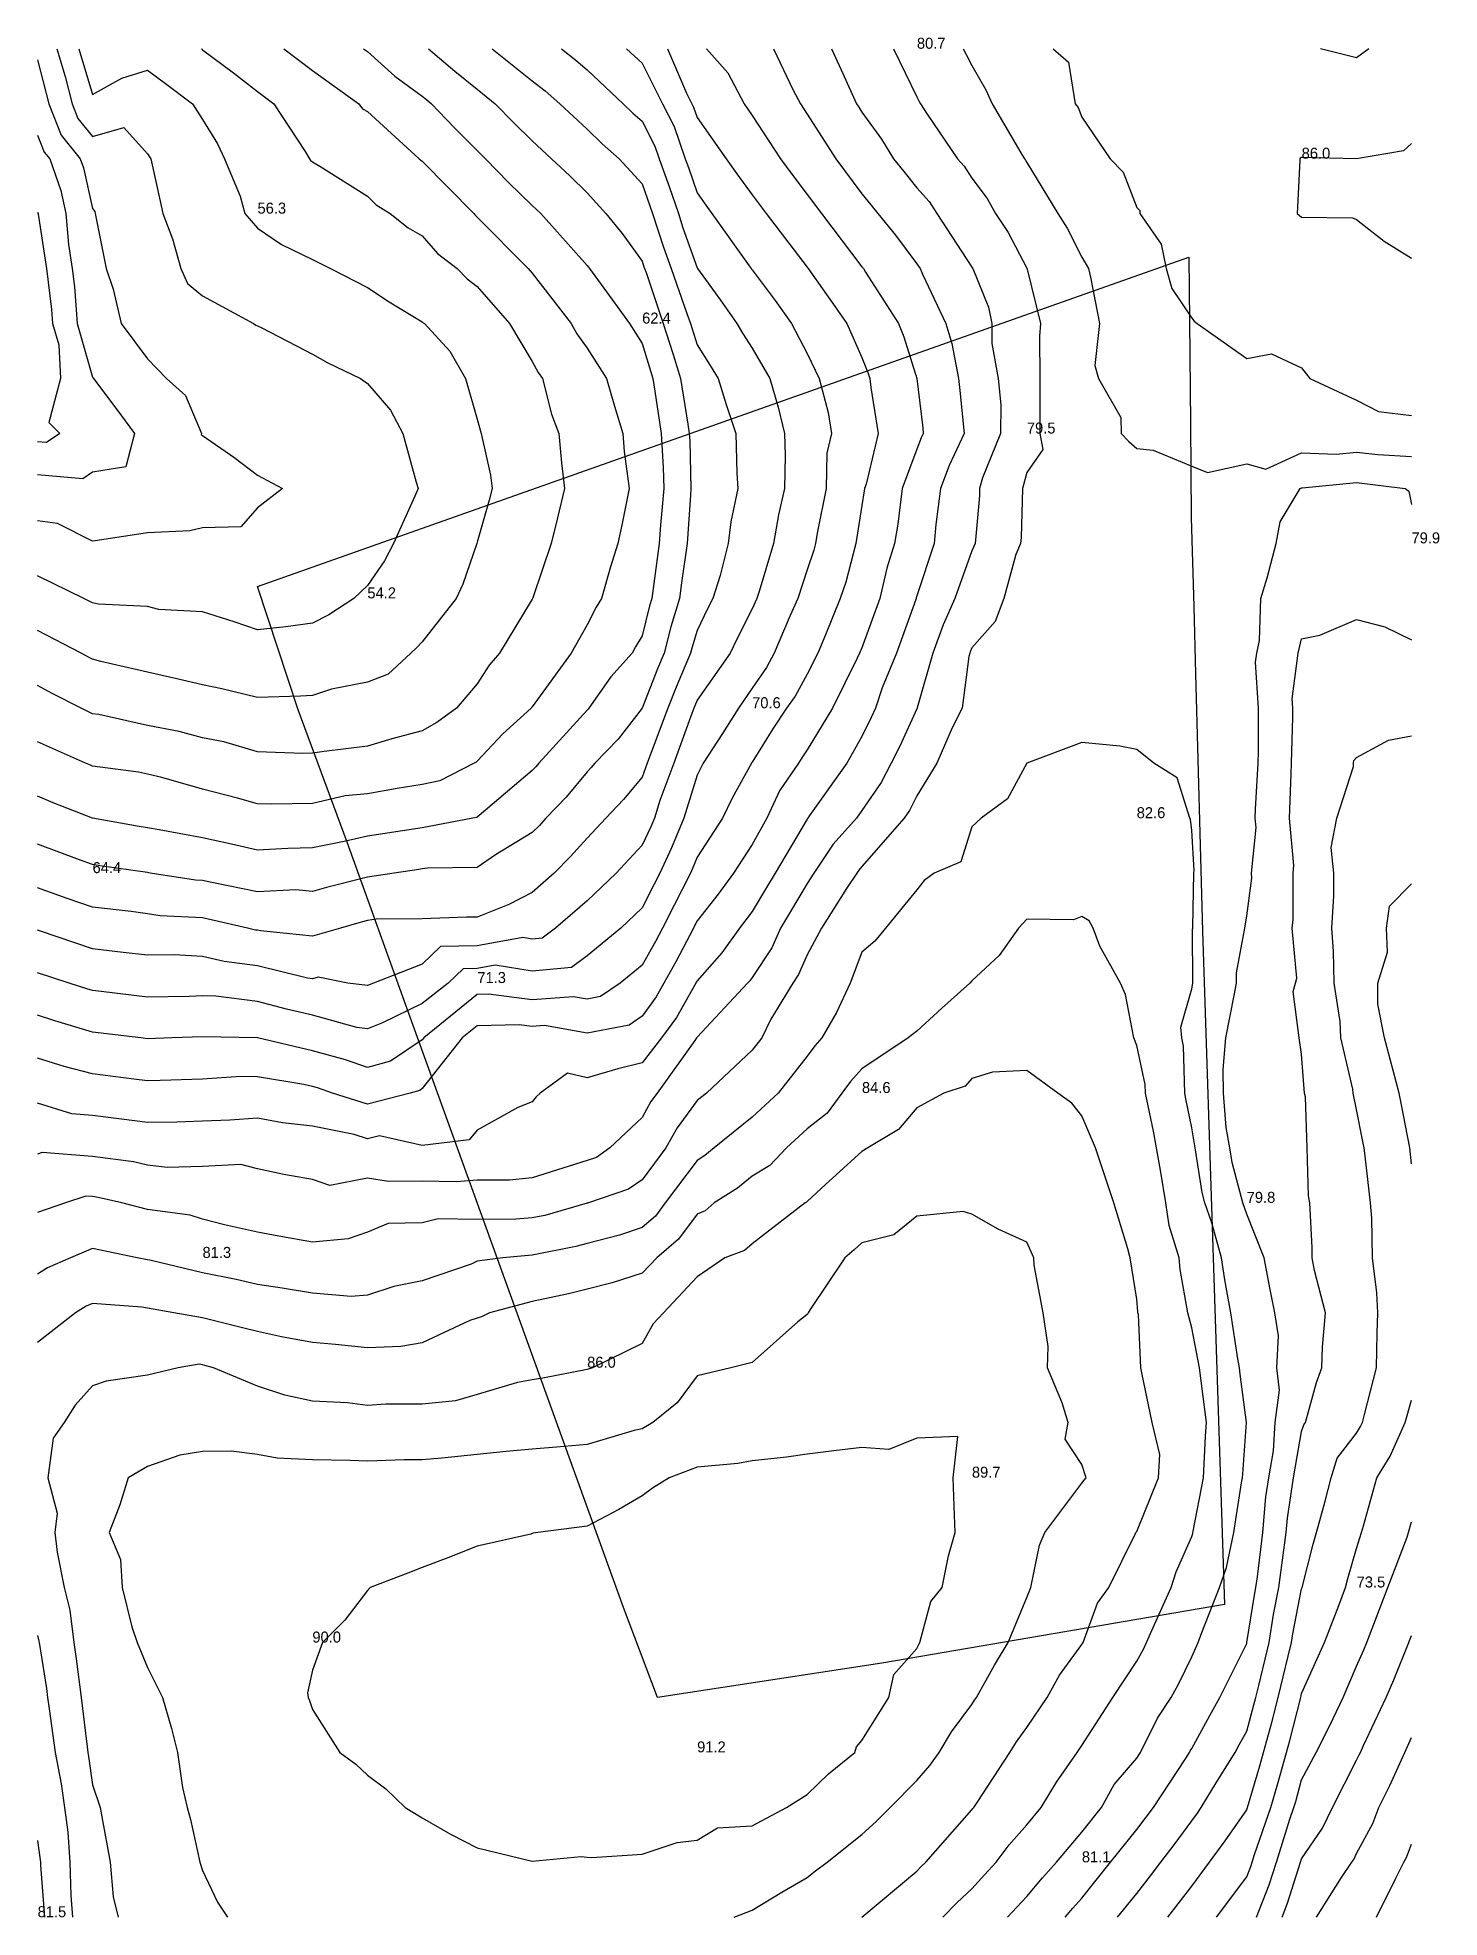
# Model space of a CAD drawing. Extents: x 0 to 128, y 0 to 171.
import ezdxf

# ---------------------------------------------------------------- set-up
doc = ezdxf.new("R2010")
doc.units = 0
for name, color, linetype in [('CONTOURS_MAJEURES', 3, 'CONTINUOUS'), ('CONTOURS_MINEURES', 8, 'CONTINUOUS'), ('PARCELLE', 4, 'CONTINUOUS'), ('POINTS_COTES', 7, 'CONTINUOUS')]:
    doc.layers.add(name, color=color, linetype=linetype)

msp = doc.modelspace()

# ---------------------------------------------------------------- linework, layer by layer
at = {"layer": 'CONTOURS_MAJEURES'}
for points in [[(22.385, 170.004), (24.996, 168.036), (29.231, 164.996), (29.552, 164.551), (29.998, 164.293), (34.715, 160), (34.858, 159.858), (35, 159.77), (39.68, 155.004), (39.83, 154.832), (40.002, 154.696), (44.641, 149.996), (45.004, 149.577), (48.539, 145), (49.05, 144.053), (49.996, 142.751), (51.743, 140.003), (52.487, 137.489), (53.242, 134.996), (53.364, 133.363), (53.818, 129.999), (53.19, 126.809), (52.772, 125.003), (52.13, 122.867), (51.29, 119.996), (50.806, 119.187), (49.996, 117.604), (48.531, 114.999), (45.004, 110.127), (44.946, 110.061), (44.909, 110.003), (42.338, 107.665), (40.002, 105.182), (39.895, 105.103), (39.708, 104.995), (36.601, 103.396), (35, 103.077), (32.702, 102.7), (29.998, 102.222), (27.965, 102.03), (24.996, 101.331), (21.269, 101.265), (20.004, 101.313), (18.173, 101.828), (15.002, 102.654), (11.309, 103.688), (10, 104.001), (9.184, 104.18), (4.998, 104.735), (4.811, 104.808), (4.358, 104.995), (-0.004, 106.931)], [(53.585, 170.004), (54.998, 168.679), (56.852, 164.996), (57.918, 162.917), (58.922, 160), (59.204, 159.205), (60, 156.886), (60.782, 155.784), (61.349, 155.004), (64.744, 150.255), (64.929, 149.996), (64.96, 149.954), (65.002, 149.893), (67.104, 147.099), (68.59, 145), (70.004, 142.283), (71.101, 140.003), (71.92, 136.918), (72.232, 134.996), (71.795, 133.204), (71.727, 129.999), (70.924, 125.923), (70.772, 125.003), (70.614, 124.392), (70.004, 122.586), (69.165, 119.996), (68.452, 118.445), (67.019, 114.999), (66.305, 113.698), (65.002, 111.837), (63.752, 110.003), (62.309, 107.692), (60.549, 104.995), (60.354, 104.641), (60, 103.918), (58.783, 99.999), (57.684, 97.316), (56.6, 95.002), (56.065, 93.934), (54.998, 91.856), (53.065, 89.995), (49.996, 87.473), (48.581, 86.415), (45.004, 86.068), (41.619, 86.614), (40.002, 86.32), (38.701, 86.299), (37.356, 84.999), (35, 83.137), (31.368, 81.371), (29.998, 80.848), (29.033, 80.966), (24.996, 82.069), (22.631, 82.632), (20.004, 83.311), (16.2, 83.802), (15.002, 83.824), (13.785, 83.783), (10, 83.726), (5.774, 84.223), (4.998, 84.317), (4.474, 84.476), (2.854, 84.999), (-0.004, 85.932)], [(77.872, 170.004), (79.998, 165.638), (80.211, 165.21), (80.325, 164.996), (80.942, 164.054), (83.697, 160), (84.311, 159.311), (85, 158.239), (86.382, 156.384), (87.148, 155.004), (88.297, 153.297), (90.002, 150.043), (90.021, 150.014), (90.03, 149.996), (90.035, 149.963), (91.247, 145), (91.15, 143.854), (91.185, 140.003), (91.167, 136.162), (91.173, 134.996), (91.46, 133.54), (90.002, 131.457), (89.594, 129.999), (89.472, 125.533), (89.424, 125.003), (88.995, 123.994), (87.907, 119.996), (87.12, 117.879), (85, 115.487), (84.853, 115.146), (84.8, 114.999), (84.718, 114.718), (84.102, 110.003), (83.211, 108.211), (81.819, 104.995), (79.998, 102.028), (79.309, 100.687), (78.829, 99.999), (74.996, 95.599), (74.715, 95.283), (74.528, 95.002), (73.587, 93.589), (71.317, 89.995), (70.004, 87.557), (69.226, 85.777), (68.708, 84.999), (66.704, 81.702), (65.876, 80.002), (65.002, 78.908), (60.846, 74.995), (60, 74.317), (58.174, 71.823), (57.166, 69.998), (54.998, 67.104), (53.762, 66.237), (50.111, 65.002), (50.025, 64.973), (49.996, 64.965), (46.139, 63.864), (45.004, 63.639), (43.511, 63.507), (40.002, 63.481), (36.44, 63.56), (35, 63.181), (31.877, 63.121), (29.998, 62.331), (28.264, 61.73), (24.996, 61.429), (21.959, 61.956), (20.004, 62.32), (16.989, 63.013), (15.002, 63.526), (13.873, 63.871), (10, 64.385), (7.671, 65.002), (5.498, 65.502), (4.998, 65.569), (4.382, 65.617), (2.536, 65.002), (-0.004, 64.112)], [(-0.004, 162.145), (0.6, 160.604), (1.096, 160), (2.098, 157.104), (2.566, 155.004), (2.801, 152.196), (3.144, 149.996), (3.348, 148.348), (3.594, 145), (4.998, 140.12), (5.089, 140.003), (7.196, 137.196), (8.825, 134.996), (8.023, 131.974), (4.998, 131.49), (4.109, 130.887), (-0.004, 131.245)], [(93.499, 0.004), (94.189, 0.819), (95.005, 1.728), (97.617, 5.001), (99.996, 7.981), (100.87, 9.124), (101.51, 9.997), (104.421, 14.427), (104.797, 15.005), (104.864, 15.139), (104.998, 15.343), (106.652, 18.349), (107.561, 20.001), (110, 24.914), (110.021, 24.998), (110.708, 29.297), (110.846, 30.005), (110.979, 30.983), (111.466, 35.001), (111.749, 38.251), (112.008, 39.998), (112.447, 42.447), (112.579, 45.005), (112.972, 47.973), (112.735, 50.002), (112.899, 52.897), (112.553, 54.998), (112.125, 57.12), (111.586, 59.994), (110, 63.98), (109.655, 65.002), (108.668, 68.668), (108.459, 69.998), (108.136, 71.86), (107.904, 74.995), (107.851, 77.146), (108.11, 80.002), (108.872, 83.872), (109.084, 84.999), (109.08, 85.918), (109.834, 89.995), (110, 91.126), (110.455, 94.547), (110.453, 95.002), (110.86, 99.14), (110.782, 99.999), (110.807, 100.805), (111.061, 104.995), (111.088, 106.084), (111.076, 110.003), (110.801, 114.2), (110.91, 114.999), (111.177, 116.175), (111.287, 119.996), (111.876, 121.873), (112.67, 125.003), (113.045, 126.958), (114.864, 129.999), (115.003, 130.063), (115.064, 130.061), (120.005, 130.539), (124.429, 129.999), (124.739, 129.742), (124.996, 128.53)], [(60, 7.022), (61.867, 8.132), (65.002, 8.319), (68.129, 9.997), (70.004, 11.163), (71.953, 13.05), (74.36, 15.005), (74.497, 15.504), (74.996, 16.07), (77.446, 20.001), (77.896, 22.1), (79.998, 24.462), (80.273, 24.998), (81.267, 28.735), (82.302, 30.005), (82.868, 32.872), (83.488, 35.001), (83.414, 36.586), (83.294, 39.998), (83.733, 43.737), (79.998, 43.593), (77.452, 42.547), (74.996, 42.733), (72.453, 42.454), (70.004, 42.132), (68.133, 41.871), (65.002, 41.52), (63.7, 41.301), (60, 40.939), (57.448, 39.998), (55.943, 39.054), (54.998, 38.355), (52.885, 37.112), (49.996, 35.593), (45.504, 35.001), (45.069, 34.936), (45.004, 34.917), (44.869, 34.866), (40.002, 33.752), (37.314, 32.69), (35, 31.84), (33.695, 31.308), (30.261, 30.005), (29.998, 29.741), (27.952, 27.046), (25.905, 24.998), (24.996, 22.499), (24.562, 20.436), (24.626, 20.001), (24.726, 19.731), (24.996, 18.891), (27.497, 15.005), (28.937, 13.943), (29.998, 12.943), (31.694, 11.695), (33.448, 9.997), (35, 9.04), (37.569, 7.567), (40.002, 6.326), (44.869, 5.136), (45.004, 5.099), (49.461, 5.536), (49.996, 5.462), (50.431, 5.435), (54.998, 5.744), (58.181, 6.818), (60, 7.022)], [(113.219, 0.004), (113.723, 1.283), (114.903, 5.001), (115.003, 5.318), (116.898, 8.104), (117.81, 9.997), (120.005, 14.301), (120.241, 14.768), (120.348, 15.005), (120.633, 15.634), (122.686, 20.001), (123.387, 21.612), (124.748, 24.998), (124.816, 25.178), (124.996, 25.636)]]:
    msp.add_lwpolyline(points, dxfattribs=at)
at = {"layer": 'CONTOURS_MINEURES'}
for points in [[(1.756, 170.004), (2.504, 167.493), (3.135, 164.996), (3.659, 163.659), (4.998, 162.032), (7.843, 162.842), (10, 160.45), (10.302, 160), (11.133, 156.135), (11.376, 155.004), (12.279, 152.722), (13.025, 149.996), (13.64, 148.636), (15.002, 147.523), (19.634, 145), (19.852, 144.847), (20.004, 144.783), (20.388, 144.615), (24.996, 142.204), (26.408, 141.414), (29.361, 140.003), (29.998, 139.554), (32.112, 137.112), (33.227, 134.996), (34.437, 130.562), (34.619, 129.999), (34.307, 129.308), (32.392, 125.003), (31.572, 123.428), (29.998, 121.162), (28.765, 119.996), (26.491, 118.502), (24.996, 117.736), (22.577, 117.421), (20.004, 117.134), (17.87, 117.863), (15.002, 118.778), (11.018, 118.979), (10, 119.268), (5.528, 119.466), (4.998, 119.584), (4.189, 119.996), (-0.004, 122.063)], [(3.757, 170.004), (4.998, 165.837), (7.66, 167.339), (10, 168.046), (11.748, 166.746), (14.099, 164.996), (15.002, 163.569), (16.366, 161.363), (17.016, 160), (18.413, 156.593), (18.837, 155.004), (20.004, 153.668), (22.188, 152.187), (24.996, 150.838), (25.548, 150.549), (26.636, 149.996), (29.998, 148.275), (31.978, 146.978), (35, 145.162), (35.08, 145.079), (35.187, 145), (37.501, 142.502), (38.933, 140.003), (40.002, 136.314), (40.367, 134.996), (41.2, 131.196), (41.354, 129.999), (41.084, 128.919), (40.002, 125.125), (39.966, 125.003), (38.698, 121.301), (38.072, 119.996), (35, 116.059), (34.485, 115.514), (33.939, 114.999), (31.901, 113.098), (29.998, 112.366), (26.747, 111.752), (24.996, 111.175), (23.904, 111.096), (20.004, 110.991), (16.756, 111.755), (15.002, 112.122), (12.671, 112.67), (10, 113.299), (5.741, 114.256), (4.998, 114.452), (4.635, 114.636), (3.96, 114.999), (-0.004, 117.087)], [(14.889, 170.004), (14.954, 169.956), (15.002, 169.92), (17.806, 167.803), (20.004, 166.122), (21.483, 164.996), (24.345, 160.652), (24.74, 160), (24.827, 159.832), (24.996, 159.72), (25.663, 159.334), (29.998, 156.588), (30.791, 155.796), (32.073, 155.004), (33.714, 153.717), (35, 152.979), (36.392, 151.39), (38.165, 149.996), (39.066, 149.061), (40.002, 148.365), (42.925, 145), (45.004, 141.552), (45.547, 140.547), (45.942, 140.003), (46.765, 136.762), (47.417, 134.996), (47.664, 132.334), (47.948, 129.999), (47.311, 127.312), (46.731, 125.003), (45.052, 120.043), (45.036, 119.996), (45.004, 119.935), (42.032, 114.999), (41.084, 113.919), (40.002, 112.229), (38.095, 110.003), (36.309, 108.693), (35, 107.938), (32.234, 107.233), (29.998, 106.558), (26.057, 106.058), (24.996, 105.903), (24.113, 105.88), (20.004, 106.041), (16.939, 106.934), (15.002, 107.319), (12.876, 107.875), (10, 108.426), (5.575, 109.425), (4.998, 109.502), (3.968, 110.003), (1.333, 111.338), (-0.004, 112.057)], [(22.385, 170.004), (24.996, 168.036), (29.231, 164.996), (29.552, 164.551), (29.998, 164.293), (34.715, 160), (34.858, 159.858), (35, 159.77), (39.68, 155.004), (39.83, 154.832), (40.002, 154.696), (44.641, 149.996), (45.004, 149.577), (48.539, 145), (49.05, 144.053), (49.996, 142.751), (51.743, 140.003), (52.487, 137.489), (53.242, 134.996), (53.364, 133.363), (53.818, 129.999), (53.19, 126.809), (52.772, 125.003), (52.13, 122.867), (51.29, 119.996), (50.806, 119.187), (49.996, 117.604), (48.531, 114.999), (45.004, 110.127), (44.946, 110.061), (44.909, 110.003), (42.338, 107.665), (40.002, 105.182), (39.895, 105.103), (39.708, 104.995), (36.601, 103.396), (35, 103.077), (32.702, 102.7), (29.998, 102.222), (27.965, 102.03), (24.996, 101.331), (21.269, 101.265), (20.004, 101.313), (18.173, 101.828), (15.002, 102.654), (11.309, 103.688), (10, 104.001), (9.184, 104.18), (4.998, 104.735), (4.811, 104.808), (4.358, 104.995), (-0.004, 106.931)], [(29.646, 170.004), (29.998, 169.742), (32.506, 167.507), (35, 165.691), (35.376, 165.373), (35.839, 164.996), (37.865, 162.861), (40.002, 160.739), (40.369, 160.366), (40.742, 160), (42.848, 157.846), (45.004, 155.743), (45.385, 155.384), (45.77, 155.004), (49.996, 150.271), (50.118, 150.119), (50.208, 149.996), (52.229, 147.231), (53.84, 145), (54.998, 143.183), (55.966, 140.003), (56.155, 138.845), (56.717, 134.996), (56.907, 131.906), (56.959, 129.999), (56.67, 126.673), (56.556, 125.003), (56.359, 123.64), (55.886, 119.996), (55.68, 119.315), (54.998, 116.585), (54.404, 115.592), (54.101, 114.999), (52.148, 112.85), (50.142, 110.003), (50.078, 109.921), (49.996, 109.836), (45.587, 104.995), (45.322, 104.678), (45.004, 104.346), (40.743, 100.739), (40.002, 100.1), (39.936, 100.066), (39.602, 99.999), (35, 99.135), (31.415, 98.583), (29.998, 98.377), (27.875, 97.878), (24.996, 97.288), (22.748, 97.253), (20.004, 97.086), (17.643, 97.64), (15.002, 98.207), (11.054, 98.946), (10, 99.122), (9.232, 99.232), (4.998, 99.999), (1.408, 101.409), (-0.004, 101.993)], [(35.565, 170.004), (37.968, 167.967), (40.002, 166.313), (41.631, 164.996), (43.303, 163.297), (45.004, 161.627), (46.762, 160), (48.428, 158.431), (49.996, 156.881), (51.709, 155.004), (53.178, 153.181), (54.998, 150.686), (55.167, 150.165), (55.226, 149.996), (55.351, 149.643), (56.92, 145), (57.815, 142.186), (58.479, 140.003), (59.159, 135.838), (59.282, 134.996), (59.324, 134.32), (59.442, 129.999), (59.388, 129.388), (59.088, 125.003), (58.573, 121.425), (58.387, 119.996), (57.6, 117.397), (57.001, 114.999), (56.407, 113.592), (54.998, 110.003), (52.804, 107.192), (50.691, 104.995), (50.375, 104.617), (49.996, 104.208), (48.079, 101.917), (46.246, 99.999), (45.657, 99.346), (45.004, 98.686), (41.67, 96.668), (40.002, 95.527), (35.463, 95.465), (35, 95.378), (34.674, 95.328), (32.435, 95.002), (29.998, 94.628), (26.29, 93.707), (24.996, 93.327), (23.48, 93.482), (20.004, 93.298), (15.862, 94.142), (15.002, 94.336), (14.371, 94.37), (10.244, 95.002), (10, 95.043), (5.659, 95.663), (4.998, 95.783), (3.796, 96.203), (-0.004, 97.632)], [(41.347, 170.004), (45.004, 167.089), (46.179, 166.175), (47.515, 164.996), (49.996, 162.693), (51.351, 161.354), (52.919, 160), (54.998, 157.702), (55.706, 155.711), (55.949, 155.004), (56.94, 151.941), (57.625, 149.996), (59.07, 145.928), (59.384, 145), (60, 143.063), (61.173, 141.175), (61.909, 140.003), (62.648, 137.647), (63.514, 134.996), (63.62, 131.38), (63.692, 129.999), (63.053, 126.95), (62.821, 125.003), (62.089, 122.087), (61.432, 119.996), (60.957, 119.039), (60, 117.064), (59.52, 115.479), (59.4, 114.999), (58.094, 111.907), (57.346, 110.003), (55.734, 105.732), (55.469, 104.995), (54.998, 103.746), (53.292, 101.703), (51.71, 99.999), (49.996, 98.174), (48.493, 96.507), (47.007, 95.002), (45.004, 93.251), (42.868, 92.134), (40.002, 90.992), (39.02, 90.979), (35, 90.83), (30.812, 90.81), (29.998, 90.685), (29.446, 90.548), (27.566, 89.995), (24.996, 89.276), (20.262, 89.737), (20.004, 89.802), (19.832, 89.823), (19.095, 89.995), (15.002, 90.918), (11.133, 91.129), (10, 91.303), (8.497, 91.499), (4.998, 91.899), (2.695, 92.697), (-0.004, 93.659)], [(47.66, 170.004), (48.975, 168.98), (49.996, 168.08), (53.284, 164.996), (54.146, 164.145), (54.998, 163.409), (56.154, 161.154), (56.551, 160), (57.455, 157.458), (58.298, 155.004), (58.714, 153.716), (60, 150.064), (60.049, 149.996), (62.126, 147.123), (63.607, 145), (64.141, 144.14), (65.002, 142.771), (66.603, 140.003), (67.383, 137.38), (67.961, 134.996), (68.012, 133.006), (67.939, 129.999), (67.396, 127.608), (66.953, 125.003), (65.638, 120.632), (65.432, 119.996), (65.002, 119.061), (63.654, 116.346), (63.001, 114.999), (60, 110.741), (59.781, 110.222), (59.695, 110.003), (59.509, 109.511), (57.886, 104.995), (56.607, 101.606), (56.108, 99.999), (55.786, 99.212), (54.998, 97.53), (52.623, 95.002), (49.996, 92.472), (47.126, 89.995), (45.912, 89.087), (45.004, 88.999), (44.145, 89.137), (40.002, 88.385), (36.667, 88.33), (35, 86.717), (30.565, 84.999), (29.998, 84.782), (28.223, 84.999), (25.537, 85.539), (24.996, 85.387), (24.565, 85.429), (20.004, 86.578), (16.966, 86.96), (15.002, 87.417), (12.435, 87.562), (10, 87.525), (7.788, 87.786), (4.998, 88.102), (0.256, 89.735), (-0.004, 89.82)], [(53.585, 170.004), (54.998, 168.679), (56.852, 164.996), (57.918, 162.917), (58.922, 160), (59.204, 159.205), (60, 156.886), (60.782, 155.784), (61.349, 155.004), (64.744, 150.255), (64.929, 149.996), (64.96, 149.954), (65.002, 149.893), (67.104, 147.099), (68.59, 145), (70.004, 142.283), (71.101, 140.003), (71.92, 136.918), (72.232, 134.996), (71.795, 133.204), (71.727, 129.999), (70.924, 125.923), (70.772, 125.003), (70.614, 124.392), (70.004, 122.586), (69.165, 119.996), (68.452, 118.445), (67.019, 114.999), (66.305, 113.698), (65.002, 111.837), (63.752, 110.003), (62.309, 107.692), (60.549, 104.995), (60.354, 104.641), (60, 103.918), (58.783, 99.999), (57.684, 97.316), (56.6, 95.002), (56.065, 93.934), (54.998, 91.856), (53.065, 89.995), (49.996, 87.473), (48.581, 86.415), (45.004, 86.068), (41.619, 86.614), (40.002, 86.32), (38.701, 86.299), (37.356, 84.999), (35, 83.137), (31.368, 81.371), (29.998, 80.848), (29.033, 80.966), (24.996, 82.069), (22.631, 82.632), (20.004, 83.311), (16.2, 83.802), (15.002, 83.824), (13.785, 83.783), (10, 83.726), (5.774, 84.223), (4.998, 84.317), (4.474, 84.476), (2.854, 84.999), (-0.004, 85.932)], [(57.314, 170.004), (59.032, 165.966), (59.52, 164.996), (59.683, 164.679), (60, 163.756), (62.647, 160), (63.624, 158.623), (65.002, 156.725), (65.735, 155.736), (66.284, 155.004), (70.004, 150.128), (70.105, 149.996), (72.125, 147.122), (73.635, 145), (74.996, 141.899), (75.535, 140.542), (75.704, 140.003), (75.813, 139.185), (76.476, 134.996), (75.379, 130.382), (75.236, 129.999), (75.209, 129.787), (74.996, 128.445), (74.429, 125.003), (73.516, 121.48), (73.015, 119.996), (71.69, 116.686), (70.991, 114.999), (70.004, 113.089), (68.91, 111.096), (68.145, 110.003), (66.876, 108.127), (65.002, 105.099), (64.963, 105.035), (64.937, 104.995), (63.189, 101.811), (62.301, 99.999), (60, 96.439), (59.583, 95.42), (59.387, 95.002), (57.921, 92.076), (56.853, 89.995), (56.221, 88.774), (54.998, 86.613), (52.991, 84.999), (51.22, 83.776), (49.996, 83.545), (48.758, 83.759), (45.004, 83.458), (41.011, 83.991), (40.002, 83.971), (35.14, 80.002), (35, 79.825), (32.092, 77.906), (29.998, 77.319), (28.005, 78.007), (24.996, 78.823), (20.004, 80.002), (15.002, 80.095), (12.223, 80.002), (10, 79.926), (9.375, 80.002), (4.998, 80.532), (1.566, 81.571), (-0.004, 82.078)], [(60.845, 170.004), (62.81, 167.809), (64.273, 164.996), (65.002, 163.928), (67.578, 160), (68.61, 158.607), (70.004, 156.747), (71.309, 155.004), (74.996, 150.161), (75.07, 150.071), (75.126, 149.996), (75.317, 149.676), (78.331, 145), (78.805, 143.808), (79.998, 140.003), (80.524, 135.522), (80.577, 134.996), (80.391, 134.604), (79.998, 133.575), (78.662, 129.999), (78.25, 126.75), (77.973, 125.003), (77.262, 122.734), (76.619, 119.996), (74.996, 115.503), (74.787, 114.999), (74.564, 114.566), (72.321, 110.003), (70.004, 106.206), (69.516, 105.484), (69.214, 104.995), (67.503, 102.497), (66.341, 99.999), (65.002, 97.617), (63.321, 95.002), (61.908, 93.093), (60, 90.663), (59.777, 90.218), (59.663, 89.995), (58.073, 86.923), (56.984, 84.999), (56.267, 83.731), (54.998, 81.983), (53.826, 81.173), (49.996, 80.451), (46.124, 81.123), (45.004, 81.033), (43.813, 81.192), (40.002, 81.116), (38.638, 80.002), (35, 75.394), (34.76, 75.235), (33.902, 74.995), (29.998, 73.983), (26.828, 74.995), (25.465, 75.465), (24.996, 75.592), (24.216, 75.777), (20.004, 76.476), (18.498, 76.502), (15.002, 76.261), (11.147, 76.143), (10, 76.103), (8.739, 76.258), (4.998, 76.727), (2.406, 77.408), (-0.004, 78.174)], [(66.939, 170.004), (68.754, 166.248), (69.392, 164.996), (70.004, 164.052), (71.601, 161.598), (72.614, 160), (74.996, 156.805), (75.797, 155.804), (76.437, 155.004), (78.048, 153.051), (79.998, 150.448), (80.308, 149.996), (80.506, 149.489), (82.623, 145), (83.174, 143.176), (83.788, 140.003), (83.915, 138.917), (84.31, 134.996), (82.923, 132.074), (82.132, 129.999), (81.706, 126.709), (81.567, 125.003), (79.998, 120.221), (79.944, 120.049), (79.932, 119.996), (79.894, 119.892), (78.126, 114.999), (76.84, 111.845), (76.242, 110.003), (75.849, 109.149), (74.996, 107.421), (73.621, 104.995), (70.235, 100.23), (70.071, 99.999), (70.04, 99.964), (70.004, 99.911), (67.097, 95.002), (66.318, 93.685), (65.002, 91.52), (64.354, 90.644), (63.845, 89.995), (62.24, 87.757), (60, 85.216), (59.926, 85.073), (59.884, 84.999), (58.12, 81.88), (56.756, 80.002), (54.998, 77.745), (52.8, 77.195), (49.996, 76.374), (48.193, 76.803), (45.727, 74.995), (45.366, 74.633), (45.004, 74.187), (43.694, 73.686), (40.002, 71.612), (39.274, 70.726), (35, 70.234), (31.109, 71.109), (29.998, 70.821), (28.788, 71.207), (24.996, 71.978), (22.284, 72.28), (20.004, 72.704), (17.476, 72.524), (15.002, 72.42), (12.65, 72.347), (10, 72.297), (7.632, 72.63), (4.998, 72.955), (3.105, 73.104), (-0.004, 74.082)], [(72.217, 170.004), (73.098, 168.1), (74.51, 164.996), (74.701, 164.702), (74.996, 164.237), (76.787, 161.789), (77.878, 160), (78.819, 158.823), (79.998, 157.349), (81.104, 156.109), (81.815, 155.004), (85, 150.117), (85.049, 150.045), (85.075, 149.996), (86.497, 146.495), (86.81, 145), (86.825, 143.177), (87.396, 140.003), (87.622, 137.62), (87.614, 134.996), (85.974, 130.972), (85.701, 129.999), (85.682, 129.318), (85.29, 125.003), (85, 124.322), (83.438, 119.996), (82.401, 117.595), (81.454, 114.999), (80.022, 110.026), (80.019, 110.003), (79.998, 109.962), (78.434, 106.561), (77.661, 104.995), (76.757, 103.236), (74.996, 100.713), (74.488, 99.999), (72.377, 97.624), (70.628, 95.002), (70.004, 94.065), (68.493, 91.508), (67.573, 89.995), (66.791, 88.208), (65.002, 85.517), (64.786, 85.215), (64.595, 84.999), (60, 80.079), (59.972, 80.03), (59.952, 80.002), (59.783, 79.785), (56.362, 74.995), (55.786, 74.208), (54.998, 72.782), (52.074, 69.998), (50.854, 69.141), (49.996, 68.851), (48.351, 68.351), (45.004, 67.282), (42.927, 67.077), (40.002, 67.056), (38.092, 66.91), (35, 66.969), (31.928, 66.93), (29.998, 67.239), (26.571, 66.575), (24.996, 67.112), (22.405, 67.595), (20.004, 68.091), (18.482, 68.478), (15.002, 68.302), (11.772, 68.228), (10, 68.432), (8.725, 68.725), (4.998, 69.23), (0.412, 69.582), (-0.004, 69.443)], [(77.872, 170.004), (79.998, 165.638), (80.211, 165.21), (80.325, 164.996), (80.942, 164.054), (83.697, 160), (84.311, 159.311), (85, 158.239), (86.382, 156.384), (87.148, 155.004), (88.297, 153.297), (90.002, 150.043), (90.021, 150.014), (90.03, 149.996), (90.035, 149.963), (91.247, 145), (91.15, 143.854), (91.185, 140.003), (91.167, 136.162), (91.173, 134.996), (91.46, 133.54), (90.002, 131.457), (89.594, 129.999), (89.472, 125.533), (89.424, 125.003), (88.995, 123.994), (87.907, 119.996), (87.12, 117.879), (85, 115.487), (84.853, 115.146), (84.8, 114.999), (84.718, 114.718), (84.102, 110.003), (83.211, 108.211), (81.819, 104.995), (79.998, 102.028), (79.309, 100.687), (78.829, 99.999), (74.996, 95.599), (74.715, 95.283), (74.528, 95.002), (73.587, 93.589), (71.317, 89.995), (70.004, 87.557), (69.226, 85.777), (68.708, 84.999), (66.704, 81.702), (65.876, 80.002), (65.002, 78.908), (60.846, 74.995), (60, 74.317), (58.174, 71.823), (57.166, 69.998), (54.998, 67.104), (53.762, 66.237), (50.111, 65.002), (50.025, 64.973), (49.996, 64.965), (46.139, 63.864), (45.004, 63.639), (43.511, 63.507), (40.002, 63.481), (36.44, 63.56), (35, 63.181), (31.877, 63.121), (29.998, 62.331), (28.264, 61.73), (24.996, 61.429), (21.959, 61.956), (20.004, 62.32), (16.989, 63.013), (15.002, 63.526), (13.873, 63.871), (10, 64.385), (7.671, 65.002), (5.498, 65.502), (4.998, 65.569), (4.382, 65.617), (2.536, 65.002), (-0.004, 64.112)], [(84.204, 170.004), (84.468, 169.471), (85, 168.477), (86.256, 166.254), (86.852, 164.996), (89.455, 160.546), (89.789, 160), (89.88, 159.878), (90.002, 159.657), (92.831, 155.004), (93.672, 153.67), (95.005, 151.03), (95.613, 149.996), (95.782, 149.218), (96.614, 145), (96.188, 141.188), (96.511, 140.003), (98.554, 136.442), (98.585, 134.996), (99.267, 134.266), (99.996, 133.643), (101.508, 133.485), (104.998, 132.025), (106.441, 131.441), (110, 132.237), (111.745, 131.742), (115.003, 133.225), (118.133, 133.126), (120.005, 133.307), (121.926, 133.073), (124.996, 132.891)], [(92.384, 170.004), (93.791, 168.789), (94.406, 164.996), (94.666, 164.659), (95.005, 163.79), (97.588, 160), (98.778, 158.781), (99.996, 155.547), (100.28, 155.287), (100.294, 155.004), (102.215, 152.218), (102.667, 149.996), (103.188, 148.188), (104.998, 145.491), (105.219, 145.22), (105.498, 145), (110, 141.826), (112.248, 142.248), (115.003, 140.96), (115.419, 140.42), (115.753, 140.003), (120.005, 138.024), (121.991, 136.989), (124.996, 136.646)], [(121.12, 170.004), (120.005, 169.191), (116.727, 170.004)], [(-0.004, 168.994), (1.007, 164.996), (2.13, 162.132), (3.883, 160), (4.169, 159.172), (4.998, 155.458), (5.199, 155.204), (5.237, 155.004), (5.299, 154.702), (6.233, 149.996), (6.862, 148.134), (7.586, 145), (10, 141.778), (11.712, 140.003), (13.442, 138.441), (14.911, 134.996), (14.877, 134.871), (15.002, 134.831), (17.86, 132.855), (20.004, 131.205), (22.283, 129.999), (20.004, 128.221), (18.496, 126.51), (15.002, 126.425), (13.85, 126.154), (10, 125.968), (5.242, 125.247), (4.998, 125.2), (1.795, 126.8), (-0.004, 127.062)], [(-0.004, 162.145), (0.6, 160.604), (1.096, 160), (2.098, 157.104), (2.566, 155.004), (2.801, 152.196), (3.144, 149.996), (3.348, 148.348), (3.594, 145), (4.998, 140.12), (5.089, 140.003), (7.196, 137.196), (8.825, 134.996), (8.023, 131.974), (4.998, 131.49), (4.109, 130.887), (-0.004, 131.245)], [(124.996, 161.37), (124.283, 160.714), (120.005, 160), (115.099, 160.096), (115.003, 160.103), (114.908, 160.094), (114.844, 160), (114.827, 159.825), (114.586, 155.004), (115.003, 154.691), (119.634, 154.633), (120.005, 154.457), (122.5, 152.5), (124.996, 150.965)], [(-0.004, 155.124), (0.027, 155.035), (0.034, 155.004), (0.037, 154.962), (0.812, 149.996), (1.272, 146.275), (1.366, 145), (1.918, 143.079), (2.065, 140.003), (1.008, 136.01), (2.029, 134.996), (0.818, 134.174), (-0.004, 134.246)], [(93.499, 0.004), (94.189, 0.819), (95.005, 1.728), (97.617, 5.001), (99.996, 7.981), (100.87, 9.124), (101.51, 9.997), (104.421, 14.427), (104.797, 15.005), (104.864, 15.139), (104.998, 15.343), (106.652, 18.349), (107.561, 20.001), (110, 24.914), (110.021, 24.998), (110.708, 29.297), (110.846, 30.005), (110.979, 30.983), (111.466, 35.001), (111.749, 38.251), (112.008, 39.998), (112.447, 42.447), (112.579, 45.005), (112.972, 47.973), (112.735, 50.002), (112.899, 52.897), (112.553, 54.998), (112.125, 57.12), (111.586, 59.994), (110, 63.98), (109.655, 65.002), (108.668, 68.668), (108.459, 69.998), (108.136, 71.86), (107.904, 74.995), (107.851, 77.146), (108.11, 80.002), (108.872, 83.872), (109.084, 84.999), (109.08, 85.918), (109.834, 89.995), (110, 91.126), (110.455, 94.547), (110.453, 95.002), (110.86, 99.14), (110.782, 99.999), (110.807, 100.805), (111.061, 104.995), (111.088, 106.084), (111.076, 110.003), (110.801, 114.2), (110.91, 114.999), (111.177, 116.175), (111.287, 119.996), (111.876, 121.873), (112.67, 125.003), (113.045, 126.958), (114.864, 129.999), (115.003, 130.063), (115.064, 130.061), (120.005, 130.539), (124.429, 129.999), (124.739, 129.742), (124.996, 128.53)], [(98.263, 0.004), (99.996, 2.17), (101.237, 3.761), (102.185, 5.001), (103.403, 6.595), (104.998, 8.771), (105.516, 9.48), (105.875, 9.997), (107.227, 12.229), (108.946, 15.005), (109.32, 15.684), (110, 16.921), (110.666, 19.336), (110.837, 20.001), (111.097, 21.097), (112.046, 24.998), (112.453, 27.549), (112.935, 30.005), (113.396, 33.396), (113.59, 35.001), (113.703, 36.299), (114.251, 39.998), (115.003, 44.192), (115.2, 44.807), (115.352, 45.005), (116.353, 48.652), (116.832, 50.002), (116.886, 51.883), (117.169, 54.998), (116.162, 58.836), (115.973, 59.994), (115.944, 60.937), (115.744, 65.002), (115.631, 65.63), (115.489, 69.998), (115.338, 74.66), (115.268, 74.995), (115.003, 78.529), (114.773, 80.002), (114.23, 84.227), (114.453, 84.999), (114.554, 85.446), (114.144, 89.995), (114.245, 90.754), (114.229, 95.002), (114.298, 95.706), (113.908, 99.999), (114.034, 104.028), (114.093, 104.995), (114.195, 109.194), (114.192, 110.003), (114.136, 110.869), (114.699, 114.999), (115.003, 116.332), (116.67, 116.665), (120.005, 118.069), (122.581, 117.417), (124.996, 116.238)], [(88.252, 0.004), (89.076, 0.93), (90.002, 1.901), (91.426, 3.579), (92.7, 5.001), (95.005, 7.732), (96.791, 9.997), (97.933, 12.067), (99.996, 14.49), (100.331, 15.005), (101.877, 18.122), (103.116, 20.001), (103.788, 21.21), (104.998, 23.688), (105.598, 24.998), (105.923, 25.924), (107.52, 30.005), (108.169, 31.834), (108.843, 35.001), (109.538, 39.536), (109.627, 39.998), (109.643, 40.355), (109.982, 45.005), (109.418, 49.42), (109.348, 50.002), (109.186, 50.816), (108.544, 54.998), (108.013, 58.009), (107.715, 59.994), (106.822, 63.176), (106.206, 65.002), (105.95, 65.952), (105.313, 69.998), (104.998, 71.815), (104.479, 74.476), (104.373, 74.995), (104.266, 79.269), (104.104, 80.002), (104.003, 80.997), (104.998, 84.467), (105.098, 84.999), (105.078, 89.915), (105.093, 89.995), (105.109, 90.106), (105.19, 95.002), (105.221, 95.225), (104.998, 98.889), (104.903, 99.904), (104.826, 99.999), (103.682, 103.68), (101.548, 104.995), (99.996, 106.247), (98.447, 106.549), (95.005, 106.873), (90.002, 104.995), (88.231, 101.768), (85.854, 99.999), (85, 99.204), (83.989, 96.013), (81.573, 95.002), (80.662, 94.337), (79.998, 93.482), (77.129, 89.995), (76.175, 88.817), (74.996, 87.8), (73.928, 84.999), (72.667, 82.334), (71.352, 80.002), (70.718, 79.287), (70.004, 78.358), (67.387, 74.995), (65.002, 72.792), (61.557, 69.998), (60.698, 69.302), (60, 68.858), (57.097, 65.002), (56.207, 63.792), (54.998, 62.752), (52.942, 62.053), (49.996, 61.31), (48.975, 61.019), (45.004, 60.233), (42.311, 59.994), (40.002, 59.692), (39.436, 59.429), (35, 57.915), (32.402, 57.399), (29.998, 56.611), (28.514, 56.48), (24.996, 56.787), (22.258, 57.254), (20.004, 57.56), (18.048, 58.04), (15.002, 58.649), (10.214, 59.781), (10, 59.818), (9.069, 59.994), (4.998, 60.854), (2.985, 59.994), (0.905, 59.086), (-0.004, 58.518)], [(102.813, 0.004), (103.77, 1.231), (104.998, 2.839), (106.615, 5.001), (108.042, 6.956), (110, 9.781), (110.074, 9.997), (111.21, 13.793), (111.543, 15.005), (112.29, 17.714), (112.879, 20.001), (113.772, 23.768), (114.071, 24.998), (114.199, 25.802), (115.003, 29.898), (115.042, 30.005), (116.053, 33.952), (116.365, 35.001), (117.135, 37.868), (117.674, 39.998), (118.241, 41.763), (120.005, 44.06), (120.366, 44.643), (120.531, 45.005), (120.733, 45.734), (121.803, 50.002), (121.867, 53.134), (121.92, 54.998), (121.83, 56.826), (121.459, 59.994), (121.38, 63.622), (121.268, 65.002), (120.767, 69.235), (120.691, 69.998), (120.581, 70.575), (120.005, 73.506), (119.695, 74.995), (119.67, 75.33), (118.576, 80.002), (118.498, 81.507), (117.952, 84.999), (117.904, 87.897), (117.753, 89.995), (117.934, 92.93), (117.927, 95.002), (117.679, 97.326), (118.19, 99.999), (119.715, 104.706), (119.734, 104.995), (119.748, 105.252), (120.005, 105.529), (122.913, 107.085), (124.996, 107.499)], [(124.996, 68.541), (124.851, 69.998), (124.071, 74.069), (123.889, 74.995), (123.069, 78.069), (122.553, 80.002), (121.939, 83.063), (121.929, 84.999), (122.803, 87.8), (122.717, 89.995), (123, 91.998), (124.996, 94.029)], [(82.356, 0.004), (83.648, 1.355), (85, 2.596), (86.133, 3.869), (87.214, 5.001), (88.401, 6.6), (90.002, 8.414), (91.311, 9.997), (92.711, 12.293), (94.578, 15.005), (95.005, 15.635), (97.836, 20.001), (99.996, 23.302), (100.601, 24.393), (100.897, 24.998), (101.621, 26.624), (103.143, 30.005), (103.572, 31.43), (104.998, 34.649), (105.091, 34.909), (105.11, 35.001), (105.13, 35.133), (106.066, 39.998), (106.24, 43.762), (106.331, 45.005), (106.18, 46.186), (105.723, 50.002), (104.998, 53.635), (104.657, 54.998), (103.94, 58.938), (103.852, 59.994), (102.934, 62.935), (102.634, 65.002), (102.195, 67.802), (101.805, 69.998), (101.51, 71.511), (100.8, 74.995), (100.78, 75.78), (99.996, 79.328), (99.719, 80.002), (98.964, 83.966), (98.508, 84.999), (96.632, 88.366), (96.044, 89.995), (95.673, 90.666), (95.005, 91.068), (94.239, 90.761), (90.002, 90.804), (89.24, 89.995), (87.487, 87.511), (85, 85.214), (84.818, 84.999), (82.274, 82.726), (79.998, 80.622), (79.217, 80.002), (74.996, 77.205), (73.959, 76.035), (73.16, 74.995), (71.823, 73.175), (70.004, 71.723), (68.121, 69.998), (66.603, 68.399), (65.002, 67.42), (63.666, 66.336), (61.566, 65.002), (60.735, 64.266), (60, 63.986), (58.308, 61.688), (56.34, 59.994), (54.998, 58.604), (52.274, 57.719), (49.996, 57.152), (48.285, 56.711), (45.004, 56.04), (41.114, 54.998), (40.377, 54.624), (40.002, 54.512), (39.316, 54.312), (35, 52.268), (33.052, 51.947), (29.998, 51.806), (27.11, 52.113), (24.996, 52.306), (22.195, 52.805), (20.004, 53.282), (18.646, 53.642), (15.002, 54.548), (12.376, 54.998), (10, 55.416), (9.483, 55.514), (4.998, 55.852), (4.403, 55.592), (3.452, 54.998), (-0.004, 52.286)], [(74.996, 0.004), (79.998, 4.201), (80.389, 4.61), (80.815, 5.001), (85, 9.765), (85.099, 9.898), (85.187, 9.997), (85.536, 10.534), (88.449, 15.005), (89.051, 15.955), (90.002, 17.276), (91.844, 20.001), (92.968, 22.035), (95.005, 24.811), (95.125, 24.998), (96.418, 28.587), (97.462, 30.005), (99.845, 34.85), (99.912, 35.001), (99.949, 35.049), (99.996, 35.108), (101.98, 39.998), (102.097, 42.101), (101.409, 45.005), (100.461, 49.538), (100.372, 50.002), (100.148, 54.847), (100.11, 54.998), (100.092, 55.094), (99.996, 56.247), (99.402, 59.994), (99.173, 60.82), (97.9, 65.002), (97.185, 67.184), (96.233, 69.998), (95.005, 72.905), (94.084, 74.075), (92.834, 74.995), (90.002, 77.053), (86.885, 76.882), (85, 76.31), (84.384, 75.612), (82.45, 74.995), (79.998, 73.652), (78.331, 71.664), (75.523, 69.998), (74.996, 69.665), (71.668, 66.667), (70.004, 65.139), (69.938, 65.069), (69.829, 65.002), (65.002, 61.28), (64.321, 60.676), (62.534, 59.994), (60, 58.27), (56.941, 54.998), (56.016, 53.981), (54.998, 52.202), (50.484, 50.002), (49.996, 49.831), (45.967, 49.038), (45.004, 48.887), (43.667, 48.666), (40.002, 47.573), (38.012, 46.993), (35, 46.69), (31.665, 46.671), (29.998, 46.577), (28.191, 46.81), (24.996, 46.967), (22.487, 47.491), (20.004, 48.336), (15.986, 50.002), (15.208, 50.208), (15.002, 50.259), (14.691, 50.312), (12.779, 50.002), (10, 49.314), (6.238, 48.763), (4.998, 48.354), (3.414, 46.587), (2.415, 45.005), (1.408, 43.592), (0.92, 39.998), (1.764, 36.767), (1.573, 35.001), (1.787, 33.212), (2.427, 30.005), (2.932, 27.937), (3.283, 24.998), (3.52, 23.522), (3.961, 20.001), (4.496, 15.506), (4.567, 15.005), (4.635, 14.642), (4.998, 12.041), (5.688, 9.997), (5.853, 9.143), (6.607, 5.001), (6.87, 1.874), (7.319, 0.004)], [(63.369, 0.004), (65.002, 0.634), (67.711, 2.295), (70.004, 3.617), (70.766, 4.239), (71.82, 5.001), (74.996, 7.539), (76.283, 8.711), (77.56, 9.997), (79.998, 12.459), (81.18, 13.822), (82.012, 15.005), (83.138, 16.865), (85, 19.364), (85.248, 19.754), (85.425, 20.001), (87.048, 22.953), (88.301, 24.998), (90.002, 29.102), (90.377, 30.005), (91.139, 33.866), (91.629, 35.001), (95.005, 39.509), (95.218, 39.785), (95.389, 39.998), (95.005, 41.184), (93.494, 43.493), (93.754, 45.005), (93.214, 46.794), (91.874, 50.002), (91.929, 51.926), (91.486, 54.998), (90.68, 59.318), (90.64, 59.994), (90.002, 61.41), (87.401, 62.598), (85, 63.966), (84.2, 64.201), (79.998, 63.795), (77.911, 62.084), (74.996, 61.36), (74.277, 60.716), (73.442, 59.994), (70.29, 55.284), (70.107, 54.998), (70.084, 54.918), (70.004, 54.834), (69.171, 54.165), (65.002, 50.478), (63.078, 50.002), (60, 49.261), (58.195, 46.808), (55.963, 45.005), (54.998, 44.449), (54.288, 44.295), (49.996, 43.025), (47.218, 42.784), (45.004, 42.593), (42.628, 42.376), (40.002, 42.111), (36.77, 41.77), (35, 41.628), (33.38, 41.62), (29.998, 41.488), (28.449, 41.548), (24.996, 41.617), (21.778, 41.778), (20.004, 42.12), (17.599, 42.405), (15.002, 42.388), (12.946, 42.056), (10, 41.014), (8.246, 39.998), (7.474, 37.524), (6.505, 35.001), (7.547, 32.551), (7.676, 30.005), (8.58, 26.419), (9.062, 24.998), (10, 22.717), (11.374, 20.001), (12.18, 17.183), (12.714, 15.005), (13.189, 11.812), (13.607, 9.997), (13.903, 8.9), (14.771, 5.001), (15.002, 4.266), (16.371, 1.371), (17.269, 0.004)], [(107.268, 0.004), (110, 3.67), (110.377, 4.625), (110.496, 5.001), (110.722, 5.721), (112.185, 9.997), (112.834, 12.168), (113.615, 15.005), (113.914, 16.092), (114.921, 20.001), (115.003, 20.346), (117.08, 24.998), (118.379, 28.378), (118.981, 30.005), (119.189, 30.819), (120.005, 33.564), (120.453, 35.001), (120.632, 35.63), (121.828, 39.998), (123.042, 41.958), (124.431, 45.005), (124.996, 47.046)], [(60, 7.022), (61.867, 8.132), (65.002, 8.319), (68.129, 9.997), (70.004, 11.163), (71.953, 13.05), (74.36, 15.005), (74.497, 15.504), (74.996, 16.07), (77.446, 20.001), (77.896, 22.1), (79.998, 24.462), (80.273, 24.998), (81.267, 28.735), (82.302, 30.005), (82.868, 32.872), (83.488, 35.001), (83.414, 36.586), (83.294, 39.998), (83.733, 43.737), (79.998, 43.593), (77.452, 42.547), (74.996, 42.733), (72.453, 42.454), (70.004, 42.132), (68.133, 41.871), (65.002, 41.52), (63.7, 41.301), (60, 40.939), (57.448, 39.998), (55.943, 39.054), (54.998, 38.355), (52.885, 37.112), (49.996, 35.593), (45.504, 35.001), (45.069, 34.936), (45.004, 34.917), (44.869, 34.866), (40.002, 33.752), (37.314, 32.69), (35, 31.84), (33.695, 31.308), (30.261, 30.005), (29.998, 29.741), (27.952, 27.046), (25.905, 24.998), (24.996, 22.499), (24.562, 20.436), (24.626, 20.001), (24.726, 19.731), (24.996, 18.891), (27.497, 15.005), (28.937, 13.943), (29.998, 12.943), (31.694, 11.695), (33.448, 9.997), (35, 9.04), (37.569, 7.567), (40.002, 6.326), (44.869, 5.136), (45.004, 5.099), (49.461, 5.536), (49.996, 5.462), (50.431, 5.435), (54.998, 5.744), (58.181, 6.818), (60, 7.022)], [(110.887, 0.004), (112.05, 2.954), (112.7, 5.001), (113.928, 8.924), (114.295, 9.997), (114.458, 10.542), (115.003, 12.52), (116.328, 15.005), (117.564, 17.443), (118.769, 20.001), (120.005, 22.837), (120.659, 24.342), (120.923, 24.998), (122.051, 27.952), (122.857, 30.005), (124.593, 34.598), (124.719, 35.001), (124.996, 35.971)], [(-0.004, 25.641), (0.122, 25.124), (0.137, 24.998), (0.809, 20.814), (0.911, 20.001), (1.034, 18.964), (1.599, 15.005), (2.134, 12.138), (2.433, 9.997), (2.741, 7.743), (2.933, 5.001), (3.03, 1.97), (3.176, 0.004)], [(113.219, 0.004), (113.723, 1.283), (114.903, 5.001), (115.003, 5.318), (116.898, 8.104), (117.81, 9.997), (120.005, 14.301), (120.241, 14.768), (120.348, 15.005), (120.633, 15.634), (122.686, 20.001), (123.387, 21.612), (124.748, 24.998), (124.816, 25.178), (124.996, 25.636)], [(116.346, 0.004), (118.619, 3.617), (119.574, 5.001), (119.748, 5.257), (120.005, 5.79), (121.479, 8.521), (122.018, 9.997), (123.022, 11.978), (124.39, 15.005), (124.996, 16.343)], [(-0.004, 6.979), (0.234, 5.239), (0.25, 5.001), (0.259, 4.738), (0.611, 0.004)], [(121.82, 0.004), (123.563, 3.566), (124.31, 5.001), (124.551, 5.447), (124.996, 6.666)]]:
    msp.add_lwpolyline(points, dxfattribs=at)
at = {"layer": 'PARCELLE'}
msp.add_lwpolyline([(104.741, 151.029), (104.797, 145.204), (104.877, 135.903), (104.953, 127.311), (105.183, 119.267), (105.348, 113.142), (105.983, 89.721), (107.986, 28.467), (76.8, 23.125), (56.41, 20), (53.311, 28.174), (33.778, 82.226), (28.155, 97.823), (23.706, 109.844), (20, 121.081), (104.741, 151.029)], close=True, dxfattribs=at)

# ---------------------------------------------------------------- texts
at = {"layer": 'POINTS_COTES'}
for s, p in [('80.7', (79.998, 170.004)), ('86.0', (115.003, 160)), ('56.3', (20.004, 155.004)), ('62.4', (54.998, 145)), ('79.5', (90.002, 134.996)), ('79.9', (124.996, 125.003)), ('54.2', (29.998, 119.996)), ('70.6', (65.002, 110.003)), ('82.6', (99.996, 99.999)), ('64.4', (4.998, 95.002)), ('71.3', (40.002, 84.999)), ('84.6', (74.996, 74.995)), ('79.8', (110, 65.002)), ('81.3', (15.002, 59.994)), ('86.0', (49.996, 50.002)), ('89.7', (85, 39.998)), ('73.5', (120.005, 30.005)), ('90.0', (24.996, 24.998)), ('91.2', (60, 15.005)), ('81.1', (95.005, 5.001)), ('81.5', (-0.004, 0.004))]:
    msp.add_text(s, height=1, dxfattribs=at).set_placement(p)

doc.saveas('drawing.dxf')
